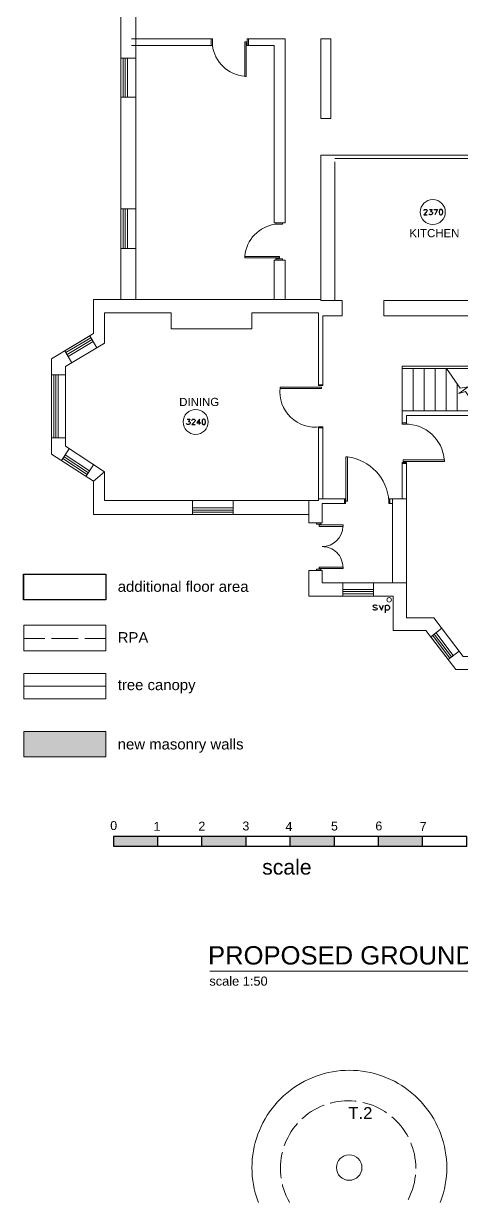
# Model space of a CAD drawing. Header units: millimetres. Extents: x -5841 to 140562, y 1006 to 102310.
# Drawn here: x 83814 to 93730, y 1670 to 28384 of the extents above; entities that cross this region are included whole.
import ezdxf

# ---------------------------------------------------------------- set-up
doc = ezdxf.new("R2010")
doc.units = ezdxf.units.MM
doc.header["$LTSCALE"] = 10
for name, color, linetype in [('PDF18_0', 7, 'Continuous'), ('PDF18_L901G2', 7, 'Continuous'), ('PDF18_Text', 7, 'Continuous')]:
    doc.layers.add(name, color=color, linetype=linetype)
doc.layers.add('PDF18_KD - WALL - LOADBEARING', color=7, linetype='Continuous', true_color=0xc0ab87)
doc.styles.add('PDF ArialMT', font='arial.ttf')
doc.styles.add('PDF FuturaCom-Book', font='arial.ttf')
picture_1 = doc.add_image_def('image8.png', size_in_pixel=(183, 587))

msp = doc.modelspace()

# ---------------------------------------------------------------- linework, layer by layer
at = {"layer": 'PDF18_0', "lineweight": 0}
for points in [[(86356.22809, 22128.9622), (86356.22809, 30993.33774), (88447.44181, 30993.33774), (88447.44181, 31278.0222)], [(86017.57, 22128.9622), (86017.57, 28997.37161), (86017.57, 27598.29037), (86356.22809, 27598.29037), (86017.57, 27598.29037)], [(86017.57, 26928.38234), (86017.57, 27889.32467)], [(86260.9805, 28037.48759), (88092.90912, 28037.48759), (88092.90912, 27889.32467), (86260.9805, 27889.32467)], [(88063.27654, 27889.32467), (88063.27654, 28037.48759)], [(88908.86346, 28037.48759), (88908.86346, 27889.32467)], [(86067.31041, 26717.77934), (86067.31041, 27598.29037)], [(86117.05082, 26717.77934), (86117.05082, 27598.29037)], [(86167.84953, 26717.77934), (86167.84953, 27598.29037)], [(95517.98777, 25398.07109), (90547.12197, 25398.07109), (90547.12197, 22108.85437), (91025.47653, 22108.85437), (91025.47653, 21758.55491), (90592.62916, 21758.55491), (90592.62916, 20178.50325), (90492.09003, 20178.50325), (90492.09003, 21828.40314), (88982.94491, 21828.40314), (88982.94491, 21468.57892), (87153.13291, 21468.57892), (87153.13291, 21828.40314), (85642.92949, 21828.40314), (85642.92949, 21138.38728), (84760.30184, 20610.29232), (84761.36014, 18804.82137), (85642.92949, 18226.986), (85642.92949, 17575.06917), (90492.09003, 17576.12748), (90492.09003, 19246.13519), (90592.62916, 19246.13519), (90592.62916, 17611.0516), (91102.73291, 17611.0516), (90492.09003, 17611.0516)], [(90861.43902, 25328.22285), (95148.63879, 25328.22285), (95148.63879, 24568.35876), (95517.98777, 24568.35876), (95148.63879, 24568.35876), (95148.63879, 22898.35105), (95517.98777, 22898.35105)], [(90861.43902, 22108.85437), (90861.43902, 25248.84986)], [(86356.22809, 24188.42672), (86017.57, 24188.42672), (86017.57, 23288.86616), (86356.22809, 23288.86616)], [(86067.31041, 23288.86616), (86067.31041, 24188.42672)], [(86117.05082, 23288.86616), (86117.05082, 24188.42672)], [(86167.84953, 23288.86616), (86167.84953, 24188.42672)], [(89488.81544, 22128.9622), (89488.81544, 23022.17291), (89736.45917, 23022.17291), (89736.45917, 22128.9622)], [(87627.25424, 17260.75213), (85397.40237, 17260.75213), (85397.40237, 18011.09147), (84445.9848, 18629.14248), (84445.9848, 20789.14612), (85397.40237, 21358.51504), (85397.40237, 22128.9622), (90533.36399, 22128.9622)], [(84908.46475, 20699.19007), (84746.54385, 20969.05823), (85313.79616, 21307.71633), (85474.65875, 21037.84816)], [(84773.00152, 20926.72597), (85339.19551, 21265.38406)], [(84798.40087, 20883.3354), (85364.59487, 21221.9935)], [(84823.80023, 20841.00314), (85389.99423, 21179.66123)], [(92387.51704, 19605.95942), (92387.51704, 20618.75877), (95787.85594, 20618.75877), (95787.85594, 19605.95942)], [(84495.7252, 18993.19993), (84495.7252, 20422.97206)], [(84545.46561, 18993.19993), (84545.46561, 20422.97206)], [(84596.26432, 18993.19993), (84596.26432, 20422.97206)], [(92387.51704, 20569.01836), (95787.85594, 20569.01836)], [(92637.27738, 19605.95942), (92637.27738, 20569.01836)], [(92887.03772, 19605.95942), (92887.03772, 20569.01836)], [(93137.85637, 19605.95942), (93137.85637, 20569.01836)], [(93387.61672, 19605.95942), (93387.61672, 20569.01836)], [(93391.84994, 20569.01836), (93699.81714, 20121.3547), (93882.90417, 20148.87067), (93668.06795, 20001.76606), (93819.40578, 20043.04002), (94122.08145, 19605.95942)], [(90492.09003, 20198.61108), (90592.62916, 20198.61108)], [(93637.37706, 19605.95942), (93637.37706, 20211.31075)], [(92387.51704, 17611.0516), (92387.51704, 18440.76392), (92486.99785, 18440.76392), (92486.99785, 17576.12748), (92486.99785, 15710.33306), (92486.99785, 14920.83638), (93105.04887, 14920.83638), (93771.78199, 14042.44196), (95493.64672, 14042.44196), (96173.07952, 14937.76929), (96769.9644, 14937.76929), (96769.9644, 16308.27625), (96580.52753, 16308.27625), (96580.52753, 18117.98043), (96769.9644, 18117.98043), (96769.9644, 19505.42029), (92486.99785, 19505.42029), (92486.99785, 19305.40036), (92387.51704, 19305.40036), (92387.51704, 19605.95942), (96769.9644, 19605.95942)], [(92387.51704, 19336.09125), (92486.99785, 19336.09125)], [(90492.09003, 19226.02737), (90592.62916, 19226.02737)], [(84848.14128, 18748.73112), (84672.46239, 18482.03787)], [(84703.15328, 18526.48675), (85254.53099, 18164.54591)], [(84729.61095, 18568.81901), (85282.04696, 18205.81987)], [(84757.12692, 18610.09297), (85309.56293, 18248.15213)], [(85399.51898, 18385.73198), (85227.01502, 18123.27196)], [(92387.51704, 18411.13134), (92486.99785, 18411.13134)], [(87627.25424, 17576.12748), (87572.2223, 17576.12748)], [(87637.83731, 17260.75213), (87637.83731, 17576.12748)], [(87637.83731, 17411.03166), (88557.50569, 17411.03166)], [(88537.39786, 17260.75213), (90277.25381, 17260.75213), (90277.25381, 17070.25696), (90577.81286, 17070.25696), (90577.81286, 17510.51248), (91102.73291, 17510.51248), (91102.73291, 17611.0516)], [(90277.25381, 17260.75213), (90277.25381, 17576.12748)], [(91082.62508, 17611.0516), (91082.62508, 17510.51248)], [(91772.64094, 15710.33306), (92172.68081, 15710.33306), (92172.68081, 17611.0516)], [(92172.68081, 17510.51248), (92086.95798, 17510.51248), (92086.95798, 17611.0516), (92337.77663, 17611.0516), (92486.99785, 17611.0516)], [(92107.06581, 17611.0516), (92107.06581, 17510.51248)], [(87572.2223, 17260.75213), (88592.4298, 17260.75213)], [(87637.83731, 17360.23295), (88557.50569, 17360.23295)], [(90546.06367, 17070.25696), (90546.06367, 17040.62437), (90446.58285, 17040.62437), (90446.58285, 17070.25696)], [(97083.22314, 14937.76929), (97083.22314, 14638.26854), (96343.46687, 14638.26854), (95664.03407, 13742.94121), (93601.39464, 13742.94121), (92927.25337, 14630.86039), (92187.4971, 14630.86039), (92187.4971, 15410.83231), (91717.609, 15410.83231), (91027.59314, 15410.83231), (90277.25381, 15410.83231), (90277.25381, 15990.78429), (90577.81286, 15990.78429), (90577.81286, 15851.08783)], [(90546.06367, 15990.78429), (90546.06367, 16020.41687), (90446.58285, 16020.41687), (90446.58285, 15990.78429)], [(91027.59314, 15710.33306), (90577.81286, 15710.33306), (90577.81286, 15990.78429)], [(92486.99785, 15710.33306), (90972.5612, 15710.33306)], [(91047.70097, 15410.83231), (91047.70097, 15710.33306)], [(91047.70097, 15561.11184), (91737.71683, 15561.11184)], [(91047.70097, 15510.31312), (91737.71683, 15510.31312)], [(91737.71683, 15410.83231), (91737.71683, 15710.33306)], [(91047.70097, 15460.57272), (91737.71683, 15460.57272)], [(93286.01929, 14681.65911), (93034.14233, 14490.10562), (93426.77406, 13972.59373), (93679.70932, 14164.14721)], [(93466.98971, 14003.28462), (93074.35798, 14520.79651)], [(93507.20535, 14032.9172), (93113.51532, 14550.4291)], [(93546.3627, 14063.60809), (93153.73097, 14581.11998)], [(88033.64395, 6911.57252), (97095.92282, 6911.57252)]]:
    msp.add_lwpolyline(points, dxfattribs=at)
for points in [[(88858.06474, 27967.63935), (88858.06474, 27187.66744), (88823.14063, 27187.66744), (88823.14063, 27967.63935)], [(89736.45917, 23867.75983), (89488.81544, 23867.75983), (89488.81544, 27889.32467), (88878.17257, 27889.32467), (88878.17257, 28037.48759), (89736.45917, 28037.48759)], [(90547.12197, 26232.01664), (90769.36635, 26232.01664), (90769.36635, 28037.48759), (90547.12197, 28037.48759)], [(86017.57, 26717.77934), (86356.22809, 26717.77934)], [(89676.1357, 23837.06895), (89676.1357, 23867.75983), (89527.97278, 23867.75983), (89527.97278, 23837.06895)], [(89606.28746, 23071.91332), (88826.31555, 23071.91332), (88826.31555, 23106.83744), (89606.28746, 23106.83744)], [(89676.1357, 23022.17291), (89676.1357, 23051.8055), (89527.97278, 23051.8055), (89527.97278, 23022.17291)], [(97083.22314, 22108.85437), (97083.22314, 21758.55491), (91975.8358, 21758.55491), (91975.8358, 22108.85437)], [(84761.36014, 18993.19993), (84761.36014, 20422.97206), (84445.9848, 20422.97206), (84445.9848, 18993.19993)], [(90557.70504, 20145.69575), (89628.5119, 20145.69575), (89628.5119, 20110.77163), (90557.70504, 20110.77163)], [(91115.43258, 17564.48611), (91115.43258, 18564.58578), (91150.3567, 18564.58578), (91150.3567, 17564.48611)], [(92413.9747, 18460.87174), (93344.22615, 18460.87174), (93344.22615, 18495.79586), (92413.9747, 18495.79586)], [(88557.50569, 17576.12748), (88557.50569, 17260.75213)], [(88557.50569, 17310.49254), (87637.83731, 17310.49254)], [(91048.75927, 17023.69147), (91048.75927, 16988.76735), (90509.02294, 16988.76735), (90509.02294, 17023.69147)], [(91048.75927, 16032.05824), (91048.75927, 16066.98236), (90509.02294, 16066.98236), (90509.02294, 16032.05824)], [(83817.35071, 15327.22609), (85678.91191, 15327.22609), (85678.91191, 15905.06146), (83817.35071, 15905.06146)], [(83817.35071, 14171.55536), (85678.91191, 14171.55536), (85678.91191, 14749.39072), (83817.35071, 14749.39072)], [(83817.35071, 13081.49962), (85678.91191, 13081.49962), (85678.91191, 13658.27669), (83817.35071, 13658.27669)], [(83817.35071, 11766.0246), (85678.91191, 11766.0246), (85678.91191, 12342.80166), (83817.35071, 12342.80166)]]:
    msp.add_lwpolyline(points, close=True, dxfattribs=at)
at = {"layer": 'PDF18_0', "color": 0, "lineweight": 25, "true_color": 0xa953a0}
for points in [[(92880.68789, 24143.97784), (92880.68789, 24150.32768), (92887.03772, 24161.96905), (92892.32926, 24167.26058), (92903.97063, 24173.61042), (92927.25337, 24173.61042), (92938.89474, 24167.26058), (92945.24458, 24161.96905), (92950.53612, 24150.32768), (92950.53612, 24138.68631), (92945.24458, 24127.04494), (92933.60321, 24109.05372), (92875.39635, 24050.84687), (92956.88596, 24050.84687)], [(93003.45144, 24173.61042), (93068.00814, 24173.61042), (93033.08403, 24127.04494), (93050.01693, 24127.04494), (93061.6583, 24120.6951), (93068.00814, 24115.40356), (93073.29967, 24097.41235), (93073.29967, 24085.77098), (93068.00814, 24067.77977), (93056.36677, 24056.1384), (93038.37556, 24050.84687), (93021.44265, 24050.84687), (93003.45144, 24056.1384), (92998.15991, 24062.48824), (92991.81007, 24074.12961)], [(93108.22379, 24173.61042), (93189.71339, 24173.61042), (93131.50653, 24050.84687)], [(87516.13206, 19416.52255), (87580.68875, 19416.52255), (87545.76464, 19369.95706), (87562.69754, 19369.95706), (87574.33892, 19364.66553), (87580.68875, 19358.31569), (87585.98029, 19341.38278), (87585.98029, 19329.74141), (87580.68875, 19311.7502), (87569.04738, 19300.10883), (87551.05617, 19294.81729), (87534.12327, 19294.81729), (87516.13206, 19300.10883), (87510.84052, 19306.45867), (87504.49068, 19318.10004)], [(87627.25424, 19387.94827), (87627.25424, 19393.2398), (87632.54578, 19404.88117), (87638.89561, 19411.23101), (87650.53699, 19416.52255), (87673.81973, 19416.52255), (87685.4611, 19411.23101), (87690.75263, 19404.88117), (87697.10247, 19393.2398), (87697.10247, 19381.59843), (87690.75263, 19369.95706), (87679.11126, 19353.02415), (87620.9044, 19294.81729), (87702.39401, 19294.81729)], [(87796.58329, 19294.81729), (87796.58329, 19416.52255), (87738.37643, 19335.03294), (87825.15756, 19335.03294)]]:
    msp.add_lwpolyline(points, dxfattribs=at)
for points in [[(93259.56163, 24173.61042), (93242.62872, 24167.26058), (93230.98735, 24150.32768), (93224.63751, 24120.6951), (93224.63751, 24103.76219), (93230.98735, 24074.12961), (93242.62872, 24056.1384), (93259.56163, 24050.84687), (93271.203, 24050.84687), (93289.19421, 24056.1384), (93300.83558, 24074.12961), (93306.12711, 24103.76219), (93306.12711, 24120.6951), (93300.83558, 24150.32768), (93289.19421, 24167.26058), (93271.203, 24173.61042)], [(87889.71426, 19416.52255), (87871.72305, 19411.23101), (87860.08168, 19393.2398), (87854.79015, 19364.66553), (87854.79015, 19346.67431), (87860.08168, 19318.10004), (87871.72305, 19300.10883), (87889.71426, 19294.81729), (87901.35564, 19294.81729), (87918.28854, 19300.10883), (87929.92991, 19318.10004), (87936.27975, 19346.67431), (87936.27975, 19364.66553), (87929.92991, 19393.2398), (87918.28854, 19411.23101), (87901.35564, 19416.52255)]]:
    msp.add_lwpolyline(points, close=True, dxfattribs=at)
at = {"layer": 'PDF18_0', "color": 5, "lineweight": 0}
msp.add_lwpolyline([(85642.92949, 18226.986), (85397.40237, 18011.09147)], dxfattribs=at)
at = {"layer": 'PDF18_0', "lineweight": 25}
for points in [[(91818.14812, 15180.12148), (91810.73998, 15197.05439), (91785.34062, 15205.52084), (91759.94126, 15205.52084), (91735.60021, 15197.05439), (91727.13376, 15180.12148), (91735.60021, 15164.24689), (91752.53312, 15155.78043), (91793.80707, 15147.31398), (91810.73998, 15138.84753), (91818.14812, 15121.91462), (91818.14812, 15114.50648), (91810.73998, 15097.57357), (91785.34062, 15089.10712), (91759.94126, 15089.10712), (91735.60021, 15097.57357), (91727.13376, 15114.50648)], [(91868.94684, 15205.52084), (91918.68724, 15089.10712), (91968.42765, 15205.52084)], [(92002.29346, 15205.52084), (92002.29346, 15030.90026)], [(92002.29346, 15180.12148), (92018.16806, 15197.05439), (92035.10096, 15205.52084), (92060.50032, 15205.52084), (92076.37492, 15197.05439), (92093.30782, 15180.12148), (92101.77428, 15155.78043), (92101.77428, 15138.84753), (92093.30782, 15114.50648), (92076.37492, 15097.57357), (92060.50032, 15089.10712), (92035.10096, 15089.10712), (92018.16806, 15097.57357), (92002.29346, 15114.50648)]]:
    msp.add_lwpolyline(points, dxfattribs=at)
at = {"layer": 'PDF18_0', "color": 6, "lineweight": 0}
for points in [[(83817.35071, 14446.71505), (84297.82188, 14446.71505)], [(84448.10141, 14446.71505), (85048.16121, 14446.71505)], [(85198.44074, 14446.71505), (85678.91191, 14446.71505)], [(90619.08682, 3874.23276), (90613.79529, 3872.11615), (90539.71383, 3841.42526), (90466.69068, 3806.50115), (90396.84245, 3768.40211), (90328.05252, 3727.12815), (90261.37921, 3681.62097), (90197.88082, 3631.88057), (90136.49904, 3580.02355), (90118.50783, 3563.09064)], [(91347.20172, 3962.07221), (91323.91897, 3965.24713), (91243.48767, 3971.59696), (91163.05638, 3973.71358), (91082.62508, 3971.59696), (91003.25209, 3965.24713), (90922.82079, 3955.72237), (90844.50611, 3940.90608), (90766.19143, 3921.85656), (90759.84159, 3919.73994)], [(92034.04266, 3702.7871), (91998.06023, 3727.12815), (91930.32862, 3768.40211), (91859.42208, 3806.50115), (91787.45723, 3841.42526), (91712.31747, 3872.11615), (91637.17771, 3899.63212), (91559.92133, 3921.85656), (91494.30632, 3937.73116)], [(92520.86366, 3153.52601), (92491.23108, 3207.49965), (92448.89882, 3276.28957), (92403.39164, 3341.90458), (92354.70954, 3405.40297), (92302.85252, 3466.78475), (92247.82058, 3524.99161), (92189.61372, 3580.02355), (92151.51468, 3612.83105)], [(90014.79379, 3457.25999), (89971.40322, 3405.40297), (89922.72112, 3341.90458), (89877.21394, 3276.28957), (89834.88168, 3207.49965), (89796.78264, 3136.59311), (89761.85852, 3064.62826), (89731.16764, 2990.54681), (89716.35134, 2949.27285)], [(92696.54255, 2440.22741), (92694.42594, 2520.6587), (92688.0761, 2601.09), (92677.49303, 2680.46299), (92663.73505, 2759.83598), (92644.68553, 2837.09236), (92621.40278, 2914.34874), (92594.94512, 2990.54681), (92583.30375, 3019.12108)], [(89674.01908, 2807.45978), (89663.43602, 2759.83598), (89648.61973, 2680.46299), (89638.03666, 2601.09), (89631.68682, 2520.6587), (89629.57021, 2440.22741), (89631.68682, 2359.79611), (89638.03666, 2280.42312), (89646.50311, 2217.98304)], [(92520.86366, 1729.04542), (92529.33012, 1743.86171), (92564.25423, 1816.88486), (92594.94512, 1890.96632), (92621.40278, 1966.10608), (92644.68553, 2043.36246), (92663.73505, 2121.67714), (92677.49303, 2201.05013), (92688.0761, 2280.42312), (92689.1344, 2293.1228)], [(89675.07739, 2072.99504), (89681.42723, 2043.36246), (89704.70997, 1966.10608), (89731.16764, 1890.96632), (89761.85852, 1816.88486), (89796.78264, 1743.86171), (89834.88168, 1674.01348), (89838.0566, 1669.78025)]]:
    msp.add_lwpolyline(points, dxfattribs=at)
at = {"layer": 'PDF18_0', "color": 3, "lineweight": 0}
for points in [[(83817.35071, 13370.41731), (85678.91191, 13370.41731)], [(93252.15348, 1669.78025), (93264.85316, 1703.64606), (93296.60235, 1794.66042), (93323.06002, 1886.73309), (93346.34276, 1979.86406), (93364.33397, 2075.11165), (93379.15026, 2169.30093), (93389.73333, 2265.60683), (93396.08317, 2361.91272), (93398.19978, 2458.21862), (93396.08317, 2554.52451), (93389.73333, 2649.7721), (93379.15026, 2746.078), (93364.33397, 2841.32558), (93346.34276, 2935.51487), (93323.06002, 3028.64584), (93296.60235, 3121.77682), (93264.85316, 3212.79118), (93229.92904, 3301.68893), (93191.83001, 3390.58668), (93149.49775, 3476.30951), (93102.93226, 3560.97403), (93053.19185, 3643.52194), (92999.21822, 3722.89493), (92942.06966, 3801.20961), (92881.74619, 3876.34938), (92818.2478, 3948.31422), (92752.63279, 4018.16245), (92682.78456, 4084.83576), (92609.76141, 4148.33416), (92534.62165, 4208.65763), (92457.36527, 4264.74788), (92377.99228, 4318.72151), (92295.44437, 4368.46192), (92210.77985, 4415.0274), (92123.99871, 4457.35966), (92036.15927, 4496.51701), (91946.20321, 4531.44112), (91855.18885, 4562.13201), (91763.11618, 4588.58968), (91669.98521, 4611.87242), (91574.73762, 4630.92194), (91479.49003, 4645.73823), (91384.24244, 4656.32129), (91287.93655, 4661.61283), (91191.63065, 4663.72944), (91095.32476, 4661.61283), (91000.07717, 4656.32129), (90903.77128, 4645.73823), (90808.52369, 4630.92194), (90714.33441, 4611.87242), (90621.20343, 4588.58968), (90528.07246, 4562.13201), (90437.05809, 4531.44112), (90347.10204, 4496.51701), (90259.2626, 4457.35966), (90173.53977, 4415.0274), (90088.87524, 4368.46192), (90006.32733, 4318.72151), (89925.89604, 4264.74788), (89848.63966, 4208.65763), (89773.4999, 4148.33416), (89701.53505, 4084.83576), (89631.68682, 4018.16245), (89565.01351, 3948.31422), (89501.51512, 3876.34938), (89441.19164, 3801.20961), (89384.04309, 3722.89493), (89331.12776, 3643.52194), (89281.38736, 3560.97403), (89234.82187, 3476.30951), (89192.48961, 3390.58668), (89153.33227, 3301.68893), (89118.40815, 3212.79118), (89087.71726, 3121.77682), (89060.20129, 3028.64584), (89037.97685, 2935.51487), (89018.92734, 2841.32558), (89004.11105, 2746.078), (88993.52798, 2649.7721), (88987.17814, 2554.52451), (88985.06153, 2458.21862), (88987.17814, 2361.91272), (88993.52798, 2265.60683), (89004.11105, 2169.30093), (89018.92734, 2075.11165), (89037.97685, 1979.86406), (89060.20129, 1886.73309), (89087.71726, 1794.66042), (89118.40815, 1703.64606), (89132.16614, 1669.78025)]]:
    msp.add_lwpolyline(points, dxfattribs=at)
at = {"layer": 'PDF18_0', "color": 0, "lineweight": 0, "true_color": 0xa953a0}
for centre in [(93082.23338, 24112.69913), (87711.10916, 19356.47577)]:
    msp.add_circle(centre, 283.09699, dxfattribs=at)
at = {"layer": 'PDF18_0', "color": 0, "lineweight": 0, "true_color": 0xf26722}
msp.add_circle((92093.73417, 15324.16315), 50.26955, dxfattribs=at)
at = {"layer": 'PDF18_0', "color": 3, "lineweight": 0}
msp.add_circle((91188.8444, 2458.8654), 288.38852, dxfattribs=at)
at = {"layer": 'PDF18_0', "lineweight": 0}
for centre, radius, start, end in [((88887.99342, 27990.49146), 803.78384, 187.157593336, 265.18798621), ((89624.6049, 23041.64766), 803.78384, 97.157593335, 175.187986209), ((90417.30766, 20035.93434), 798.49223, 173.21044506, 278.783571185), ((92468.38972, 18431.47705), 875.7487, 4.295656902, 91.049192658), ((91011.04035, 17499.07143), 1075.76851, 3.345332668, 82.699588237), ((90579.234, 16998.47191), 466.18402, 269.4451879, 358.923338674), ((90579.23392, 16065.00782), 466.18411, 0.296635712, 90.560296435)]:
    msp.add_arc(centre, radius, start, end, dxfattribs=at)
at = {"layer": 'PDF18_KD - WALL - LOADBEARING', "color": 0, "true_color": 0xf26722, "transparency": 33554559}
for points in [[(85678.91191, 12342.80166), (83817.35071, 12342.80166), (85678.91191, 11766.0246)], [(83817.35071, 12342.80166), (85678.91191, 11766.0246), (83817.35071, 11766.0246)]]:
    msp.add_solid(points, dxfattribs=at)
at = {"layer": 'PDF18_L901G2', "lineweight": 25}
msp.add_lwpolyline([(93852.21329, 9742.5425), (93852.21329, 9961.61196), (85852.47418, 9961.61196), (85852.47418, 9742.5425)], close=True, dxfattribs=at)
for points in [[(86852.57386, 9742.5425), (86852.57386, 9961.61196)], [(87852.67353, 9742.5425), (87852.67353, 9961.61196)], [(88852.77321, 9742.5425), (88852.77321, 9961.61196)], [(89852.87289, 9742.5425), (89852.87289, 9961.61196)], [(90851.91426, 9742.5425), (90851.91426, 9961.61196)], [(91852.01393, 9742.5425), (91852.01393, 9961.61196)], [(92852.11361, 9742.5425), (92852.11361, 9961.61196)]]:
    msp.add_lwpolyline(points, dxfattribs=at)
at = {"layer": 'PDF18_L901G2', "color": 0, "true_color": 0xdcdcdc, "transparency": 33554559}
for points in [[(86852.57386, 9961.61196), (85852.47418, 9961.61196), (86852.57386, 9742.5425)], [(85852.47418, 9961.61196), (86852.57386, 9742.5425), (85852.47418, 9742.5425)], [(88852.77321, 9961.61196), (87852.67353, 9961.61196), (88852.77321, 9742.5425)], [(87852.67353, 9961.61196), (88852.77321, 9742.5425), (87852.67353, 9742.5425)], [(90851.91426, 9961.61196), (89852.87289, 9961.61196), (90851.91426, 9742.5425)], [(89852.87289, 9961.61196), (90851.91426, 9742.5425), (89852.87289, 9742.5425)], [(92852.11361, 9961.61196), (91852.01393, 9961.61196), (92852.11361, 9742.5425)], [(91852.01393, 9961.61196), (92852.11361, 9742.5425), (91852.01393, 9742.5425)]]:
    msp.add_solid(points, dxfattribs=at)

# ---------------------------------------------------------------- texts
at = {"layer": 'PDF18_Text', "attachment_point": 4}
for s, insert, char_height, style in [('KITCHEN', (92549.35504, 23633.67599), 185.20472, 'PDF ArialMT'), ('DINING', (87338.04264, 19807.74176), 185.20472, 'PDF ArialMT'), ('additional floor area', (85946.31034, 15625.53127), 241.4007974, 'PDF ArialMT'), ('RPA', (85946.31034, 14471.92977), 241.400797, 'PDF ArialMT'), ('tree canopy', (85946.31034, 13362.77931), 241.4007974, 'PDF ArialMT'), ('new masonry walls', (85946.31034, 12018.67618), 241.4007974, 'PDF ArialMT'), ('0', (85775.9176, 10207.97129), 201.16736, 'PDF ArialMT'), ('1', (86757.00544, 10191.03731), 201.16736, 'PDF ArialMT'), ('2', (87773.02278, 10197.38823), 201.16736, 'PDF ArialMT'), ('3', (88769.98845, 10198.44653), 201.16736, 'PDF ArialMT'), ('4', (89745.78798, 10189.979), 201.16736, 'PDF ArialMT'), ('5', (90775.56008, 10196.32992), 201.16736, 'PDF ArialMT'), ('6', (91780.9922, 10199.50484), 201.16736, 'PDF ArialMT'), ('7', (92783.25047, 10186.80408), 201.16736, 'PDF ArialMT'), ('scale', (89216.61318, 9267.8608), 343.560667, 'PDF FuturaCom-Book'), ('PROPOSED GROUND FLOOR PLAN', (87991.04469, 7266.06726), 414.9839554, 'PDF FuturaCom-Book'), ('scale 1:50', (88020.67727, 6683.62104), 207.492075, 'PDF FuturaCom-Book')]:
    msp.add_mtext(s, dxfattribs=dict(at, insert=insert, char_height=char_height, style=style))
at = {"layer": 'PDF18_Text', "color": 0, "true_color": 0x136734, "insert": (91169.26733, 3695.90044), "char_height": 269.739232, "attachment_point": 4, "style": 'PDF FuturaCom-Book'}
msp.add_mtext('T.2', dxfattribs=at)

# ---------------------------------------------------------------- pictures from other files: only their frames are drawn
at = {"layer": 'PDF18_KD - WALL - LOADBEARING', "color": 0, "true_color": 0xf8d731}
image = msp.add_image(picture_1, insert=(85676.43033, 15327.86775), size_in_units=(578.91736, 1862.6954), rotation=90, dxfattribs=at)
image.dxf.flags = 15

doc.saveas('drawing.dxf')
